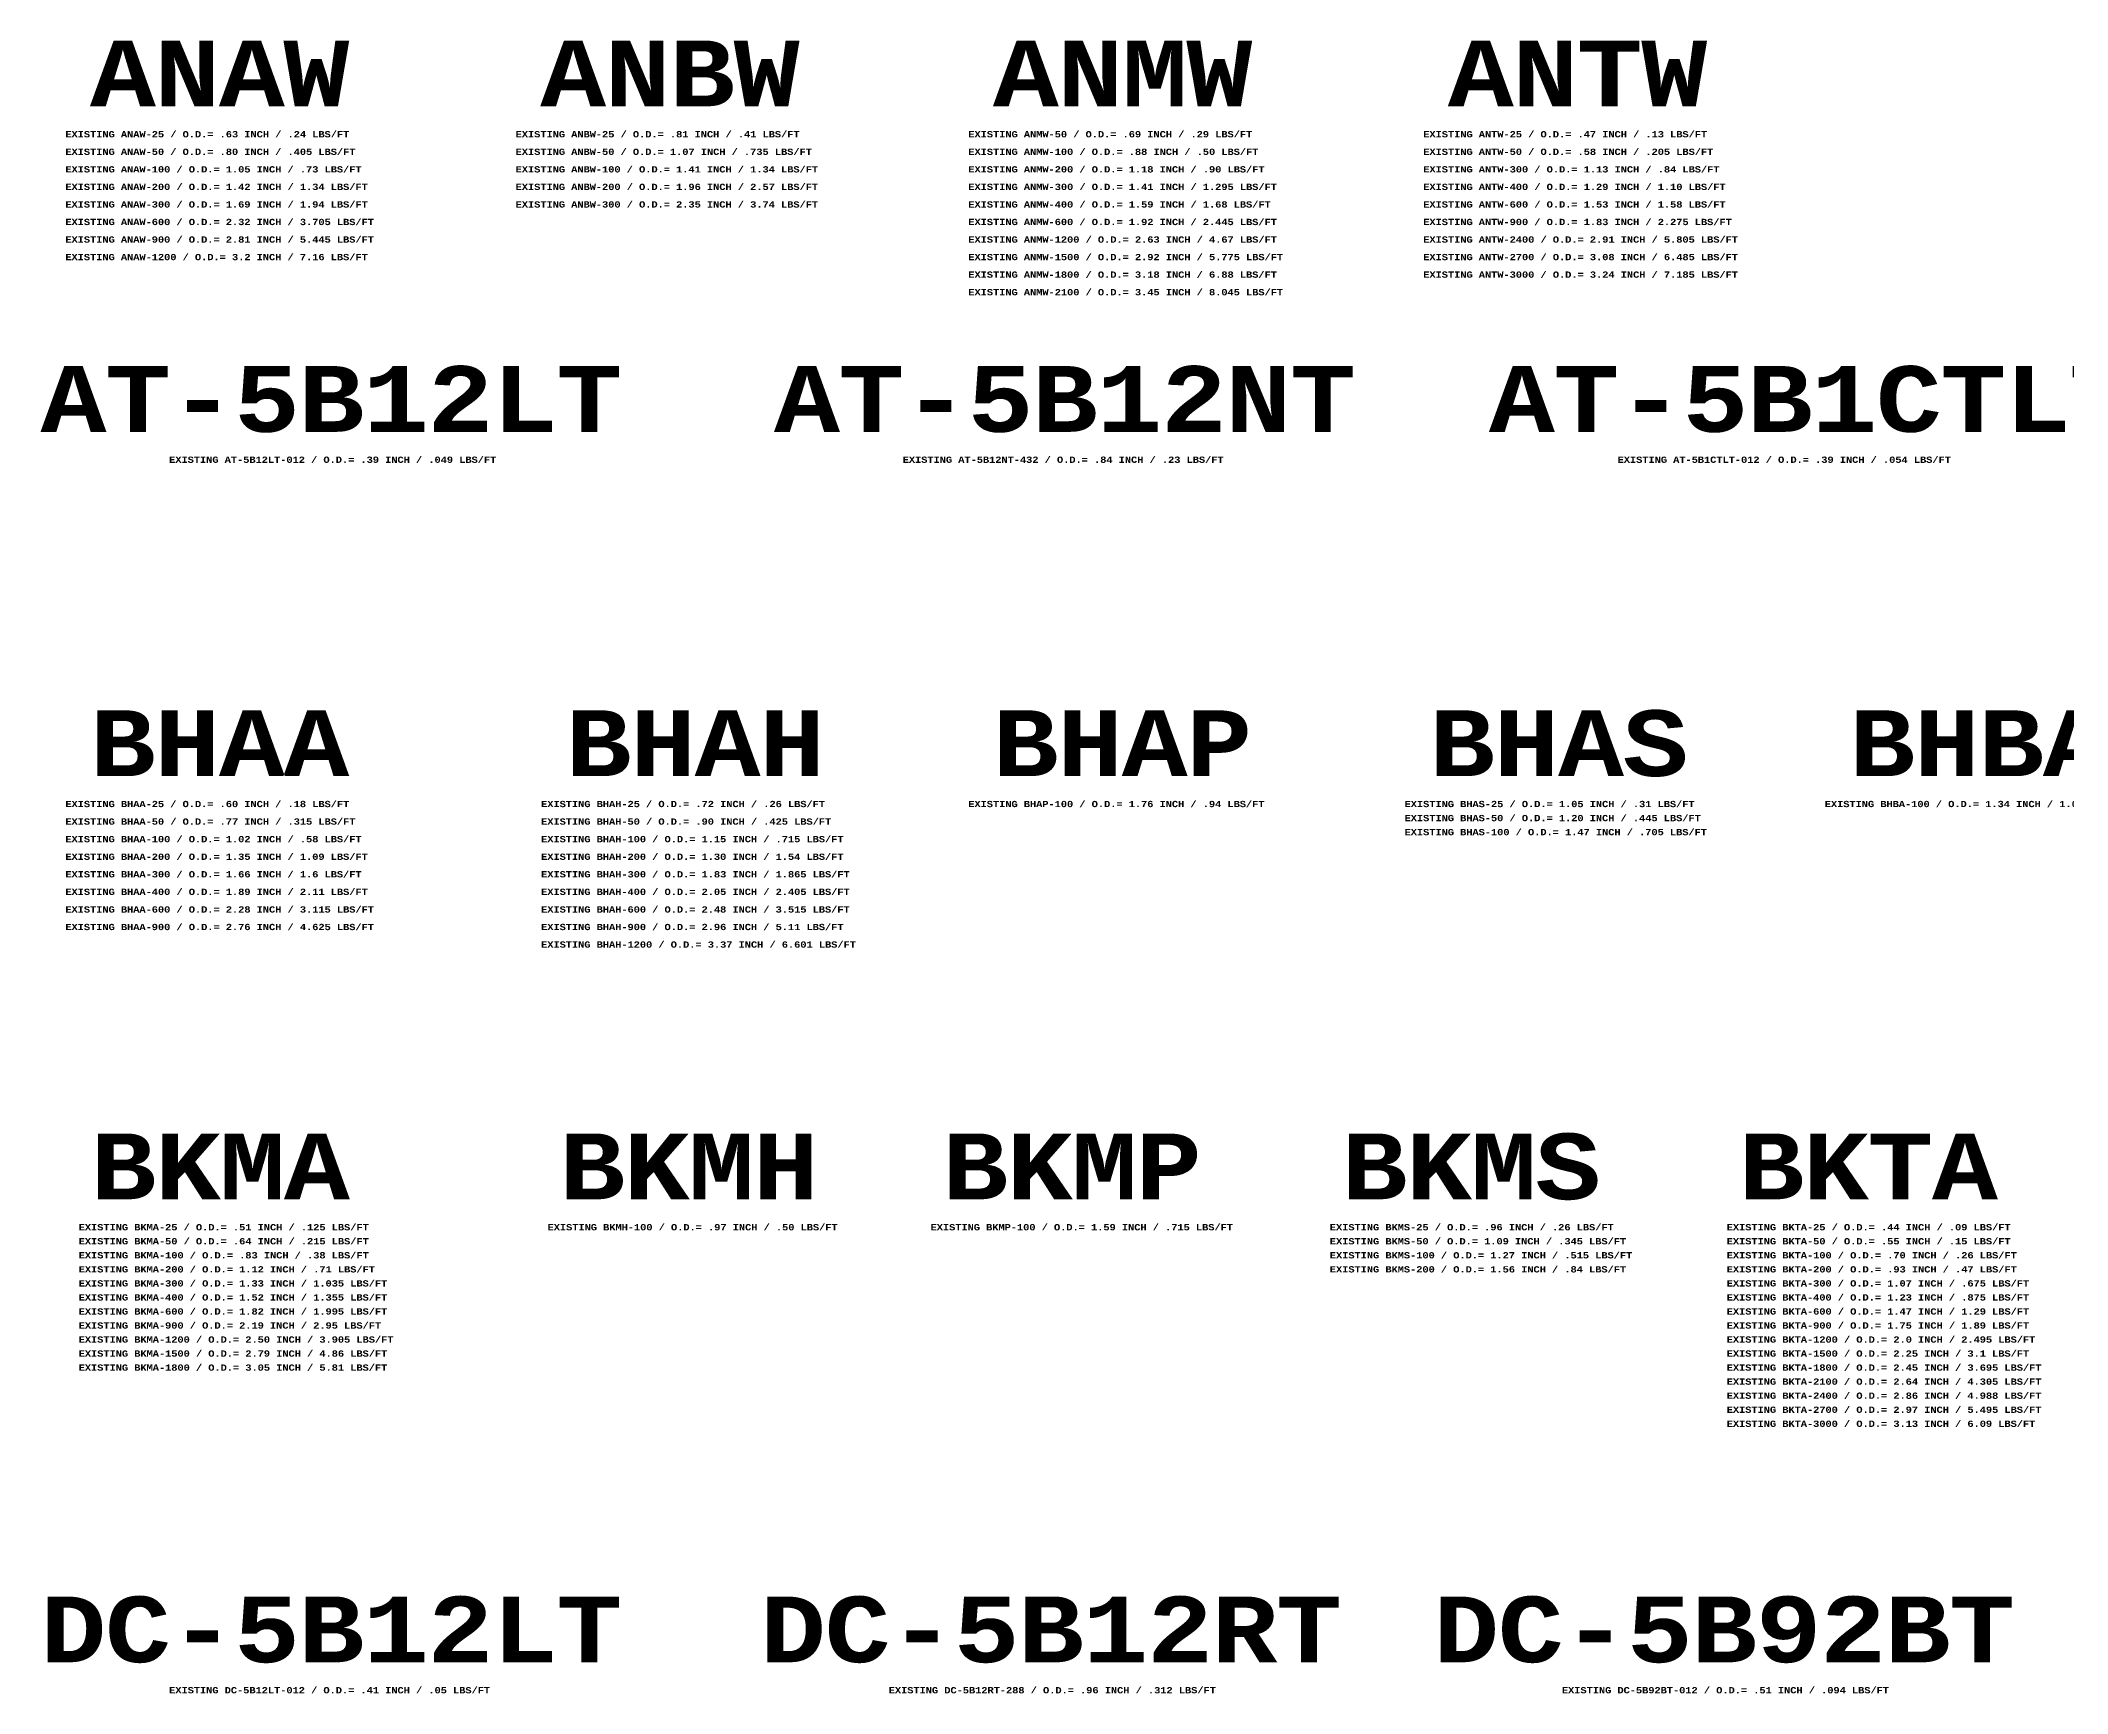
# Model space of a CAD drawing. Header units: feet. Extents: x -16154 to 3860, y -1534289809 to -1534279773.
# Drawn here: x -7186 to -4297, y -1534282128 to -1534279773 of the extents above; entities that cross this region are included whole.
import ezdxf

# ---------------------------------------------------------------- set-up
doc = ezdxf.new("R2010")
doc.units = ezdxf.units.FT
doc.header["$MEASUREMENT"] = 0
doc.layers.add('Level 6', color=7, linetype='Continuous', lineweight=0)
doc.styles.add('TelcoFixed', font='font000.shx', dxfattribs={"height": 9})

msp = doc.modelspace()

# ---------------------------------------------------------------- texts
at = {"layer": 'Level 6', "color": 150, "linetype": 'Continuous', "lineweight": 0, "attachment_point": 1, "line_spacing_factor": 0.9, "style": 'TelcoFixed', "bg_fill": 3, "box_fill_scale": 1, "bg_fill_color": 178, "bg_fill_transparency": 0}
for s, insert, char_height in [('\\fCourier New|b1|i0|c00|p54;\\T0.979;ANAW', (-7115.3, -1534279773.1), 93.67), ('\\fCourier New|b1|i0|c00|p54;\\T0.979;ANBW', (-6473.6, -1534279773.1), 93.67), ('\\fCourier New|b1|i0|c00|p54;\\T0.979;ANMW', (-5828.5, -1534279773.1), 93.67), ('\\fCourier New|b1|i0|c00|p54;\\T0.979;ANTW', (-5180.2, -1534279773.1), 93.67), ('\\fCourier New|b1|i0|c00|p54;\\T0.979;EXISTING ANAW-25 / O.D.= .63 INCH / .24 LBS/FT', (-7150.4, -1534279902.1), 8.964), ('\\fCourier New|b1|i0|c00|p54;\\T0.979;EXISTING ANBW-25 / O.D.= .81 INCH / .41 LBS/FT', (-6508.7, -1534279902.1), 8.964), ('\\fCourier New|b1|i0|c00|p54;\\T0.979;EXISTING ANMW-50 / O.D.= .69 INCH / .29 LBS/FT', (-5863.6, -1534279902.1), 8.964), ('\\fCourier New|b1|i0|c00|p54;\\T0.979;EXISTING ANTW-25 / O.D.= .47 INCH / .13 LBS/FT', (-5215.3, -1534279902.1), 8.964), ('\\fCourier New|b1|i0|c00|p54;\\T0.979;EXISTING ANAW-50 / O.D.= .80 INCH / .405 LBS/FT', (-7150.4, -1534279927.1), 8.964), ('\\fCourier New|b1|i0|c00|p54;\\T0.979;EXISTING ANAW-100 / O.D.= 1.05 INCH / .73 LBS/FT', (-7150.4, -1534279952.1), 8.964), ('\\fCourier New|b1|i0|c00|p54;\\T0.979;EXISTING ANBW-50 / O.D.= 1.07 INCH / .735 LBS/FT', (-6508.7, -1534279927.1), 8.964), ('\\fCourier New|b1|i0|c00|p54;\\T0.979;EXISTING ANBW-100 / O.D.= 1.41 INCH / 1.34 LBS/FT', (-6508.7, -1534279952.1), 8.964), ('\\fCourier New|b1|i0|c00|p54;\\T0.979;EXISTING ANMW-100 / O.D.= .88 INCH / .50 LBS/FT', (-5863.6, -1534279927.1), 8.964), ('\\fCourier New|b1|i0|c00|p54;\\T0.979;EXISTING ANMW-200 / O.D.= 1.18 INCH / .90 LBS/FT', (-5863.6, -1534279952.1), 8.964), ('\\fCourier New|b1|i0|c00|p54;\\T0.979;EXISTING ANTW-50 / O.D.= .58 INCH / .205 LBS/FT', (-5215.3, -1534279927.1), 8.964), ('\\fCourier New|b1|i0|c00|p54;\\T0.979;EXISTING ANTW-300 / O.D.= 1.13 INCH / .84 LBS/FT', (-5215.3, -1534279952.1), 8.964), ('\\fCourier New|b1|i0|c00|p54;\\T0.979;EXISTING ANAW-200 / O.D.= 1.42 INCH / 1.34 LBS/FT', (-7150.4, -1534279977.1), 8.964), ('\\fCourier New|b1|i0|c00|p54;\\T0.979;EXISTING ANBW-200 / O.D.= 1.96 INCH / 2.57 LBS/FT', (-6508.7, -1534279977.1), 8.964), ('\\fCourier New|b1|i0|c00|p54;\\T0.979;EXISTING ANMW-300 / O.D.= 1.41 INCH / 1.295 LBS/FT', (-5863.6, -1534279977.1), 8.964), ('\\fCourier New|b1|i0|c00|p54;\\T0.979;EXISTING ANTW-400 / O.D.= 1.29 INCH / 1.10 LBS/FT', (-5215.3, -1534279977.1), 8.964), ('\\fCourier New|b1|i0|c00|p54;\\T0.979;EXISTING ANAW-300 / O.D.= 1.69 INCH / 1.94 LBS/FT', (-7150.4, -1534280002.1), 8.964), ('\\fCourier New|b1|i0|c00|p54;\\T0.979;EXISTING ANBW-300 / O.D.= 2.35 INCH / 3.74 LBS/FT', (-6508.7, -1534280002.1), 8.964), ('\\fCourier New|b1|i0|c00|p54;\\T0.979;EXISTING ANMW-400 / O.D.= 1.59 INCH / 1.68 LBS/FT', (-5863.6, -1534280002.1), 8.964), ('\\fCourier New|b1|i0|c00|p54;\\T0.979;EXISTING ANTW-600 / O.D.= 1.53 INCH / 1.58 LBS/FT', (-5215.3, -1534280002.1), 8.964), ('\\fCourier New|b1|i0|c00|p54;\\T0.979;EXISTING ANAW-600 / O.D.= 2.32 INCH / 3.705 LBS/FT', (-7150.4, -1534280027.1), 8.964), ('\\fCourier New|b1|i0|c00|p54;\\T0.979;EXISTING ANMW-600 / O.D.= 1.92 INCH / 2.445 LBS/FT', (-5863.6, -1534280027.1), 8.964), ('\\fCourier New|b1|i0|c00|p54;\\T0.979;EXISTING ANTW-900 / O.D.= 1.83 INCH / 2.275 LBS/FT', (-5215.3, -1534280027.1), 8.964), ('\\fCourier New|b1|i0|c00|p54;\\T0.979;EXISTING ANAW-900 / O.D.= 2.81 INCH / 5.445 LBS/FT', (-7150.4, -1534280052.1), 8.964), ('\\fCourier New|b1|i0|c00|p54;\\T0.979;EXISTING ANMW-1200 / O.D.= 2.63 INCH / 4.67 LBS/FT', (-5863.6, -1534280052.1), 8.964), ('\\fCourier New|b1|i0|c00|p54;\\T0.979;EXISTING ANTW-2400 / O.D.= 2.91 INCH / 5.805 LBS/FT', (-5215.3, -1534280052.1), 8.964), ('\\fCourier New|b1|i0|c00|p54;\\T0.979;EXISTING ANAW-1200 / O.D.= 3.2 INCH / 7.16 LBS/FT', (-7150.4, -1534280077.1), 8.964), ('\\fCourier New|b1|i0|c00|p54;\\T0.979;EXISTING ANMW-1500 / O.D.= 2.92 INCH / 5.775 LBS/FT', (-5863.6, -1534280077.1), 8.964), ('\\fCourier New|b1|i0|c00|p54;\\T0.979;EXISTING ANTW-2700 / O.D.= 3.08 INCH / 6.485 LBS/FT', (-5215.3, -1534280077.1), 8.964), ('\\fCourier New|b1|i0|c00|p54;\\T0.979;EXISTING ANMW-1800 / O.D.= 3.18 INCH / 6.88 LBS/FT', (-5863.6, -1534280102.1), 8.964), ('\\fCourier New|b1|i0|c00|p54;\\T0.979;EXISTING ANMW-2100 / O.D.= 3.45 INCH / 8.045 LBS/FT', (-5863.6, -1534280127.1), 8.964), ('\\fCourier New|b1|i0|c00|p54;\\T0.979;EXISTING ANTW-3000 / O.D.= 3.24 INCH / 7.185 LBS/FT', (-5215.3, -1534280102.1), 8.964), ('\\fCourier New|b1|i0|c00|p54;\\T0.979;AT-5B12LT', (-7185.7, -1534280236.9), 93.67), ('\\fCourier New|b1|i0|c00|p54;\\T0.979;AT-5B12NT', (-6140.4, -1534280236.9), 93.67), ('\\fCourier New|b1|i0|c00|p54;\\T0.979;AT-5B1CTLT', (-5121.6, -1534280236.9), 93.67), ('\\fCourier New|b1|i0|c00|p54;\\T0.979;EXISTING AT-5B12LT-012 / O.D.= .39 INCH / .049 LBS/FT', (-7002.5, -1534280365.8), 8.964), ('\\fCourier New|b1|i0|c00|p54;\\T0.979;EXISTING AT-5B12NT-432 / O.D.= .84 INCH / .23 LBS/FT', (-5957.1, -1534280365.8), 8.964), ('\\fCourier New|b1|i0|c00|p54;\\T0.979;EXISTING AT-5B1CTLT-012 / O.D.= .39 INCH / .054 LBS/FT', (-4938.3, -1534280365.8), 8.964), ('\\fCourier New|b1|i0|c00|p54;\\T0.979;BHAA', (-7115.3, -1534280727.3), 93.67), ('\\fCourier New|b1|i0|c00|p54;\\T0.979;BHAH', (-6437.3, -1534280727.3), 93.67), ('\\fCourier New|b1|i0|c00|p54;\\T0.979;BHAP', (-5828.7, -1534280727.3), 93.67), ('\\fCourier New|b1|i0|c00|p54;\\T0.979;BHAS', (-5206.8, -1534280727.3), 93.67), ('\\fCourier New|b1|i0|c00|p54;\\T0.979;BHBA', (-4608, -1534280727.3), 93.67), ('\\fCourier New|b1|i0|c00|p54;\\T0.979;EXISTING BHAA-25 / O.D.= .60 INCH / .18 LBS/FT', (-7150.4, -1534280856.3), 8.964), ('\\fCourier New|b1|i0|c00|p54;\\T0.979;EXISTING BHAH-25 / O.D.= .72 INCH / .26 LBS/FT', (-6472.4, -1534280856.3), 8.964), ('\\fCourier New|b1|i0|c00|p54;\\T0.979;EXISTING BHAP-100 / O.D.= 1.76 INCH / .94 LBS/FT', (-5863.7, -1534280856.3), 8.964), ('\\fCourier New|b1|i0|c00|p54;\\T0.979;EXISTING BHAS-25 / O.D.= 1.05 INCH / .31 LBS/FT', (-5241.9, -1534280856.3), 8.964), ('\\fCourier New|b1|i0|c00|p54;\\T0.979;EXISTING BHBA-100 / O.D.= 1.34 INCH / 1.07 LBS/FT', (-4643.1, -1534280856.3), 8.964), ('\\fCourier New|b1|i0|c00|p54;\\T0.979;EXISTING BHAA-50 / O.D.= .77 INCH / .315 LBS/FT', (-7150.4, -1534280881.3), 8.964), ('{\\fCourier New|b1|i0|c0|p54;\\T0.979;EXISTING BHAA-100 / O.D.= 1.02 INCH / .58 LBS/FT}', (-7150.4, -1534280906.3), 8.964), ('\\fCourier New|b1|i0|c00|p54;\\T0.979;EXISTING BHAH-50 / O.D.= .90 INCH / .425 LBS/FT', (-6472.4, -1534280881.3), 8.964), ('\\fCourier New|b1|i0|c00|p54;\\T0.979;EXISTING BHAH-100 / O.D.= 1.15 INCH / .715 LBS/FT', (-6472.4, -1534280906.3), 8.964), ('{\\fCourier New|b1|i0|c0|p54;\\T0.979;EXISTING BHAS-100 / O.D.= 1.47 INCH / .705 LBS/FT}', (-5241.9, -1534280896.3), 8.964), ('\\fCourier New|b1|i0|c00|p54;\\T0.979;EXISTING BHAA-200 / O.D.= 1.35 INCH / 1.09 LBS/FT', (-7150.4, -1534280931.4), 8.964), ('\\fCourier New|b1|i0|c00|p54;\\T0.979;EXISTING BHAH-200 / O.D.= 1.30 INCH / 1.54 LBS/FT', (-6472.4, -1534280931.4), 8.964), ('\\fCourier New|b1|i0|c00|p54;\\T0.979;EXISTING BHAA-300 / O.D.= 1.66 INCH / 1.6 LBS/FT', (-7150.4, -1534280956.4), 8.964), ('\\fCourier New|b1|i0|c00|p54;\\T0.979;EXISTING BHAH-300 / O.D.= 1.83 INCH / 1.865 LBS/FT', (-6472.4, -1534280956.4), 8.964), ('\\fCourier New|b1|i0|c00|p54;\\T0.979;EXISTING BHAA-400 / O.D.= 1.89 INCH / 2.11 LBS/FT', (-7150.4, -1534280981.4), 8.964), ('\\fCourier New|b1|i0|c00|p54;\\T0.979;EXISTING BHAH-400 / O.D.= 2.05 INCH / 2.405 LBS/FT', (-6472.4, -1534280981.4), 8.964), ('\\fCourier New|b1|i0|c00|p54;\\T0.979;EXISTING BHAA-600 / O.D.= 2.28 INCH / 3.115 LBS/FT', (-7150.4, -1534281006.5), 8.964), ('\\fCourier New|b1|i0|c00|p54;\\T0.979;EXISTING BHAH-600 / O.D.= 2.48 INCH / 3.515 LBS/FT', (-6472.4, -1534281006.5), 8.964), ('\\fCourier New|b1|i0|c00|p54;\\T0.979;EXISTING BHAA-900 / O.D.= 2.76 INCH / 4.625 LBS/FT', (-7150.4, -1534281031.5), 8.964), ('\\fCourier New|b1|i0|c00|p54;\\T0.979;EXISTING BHAH-900 / O.D.= 2.96 INCH / 5.11 LBS/FT', (-6472.4, -1534281031.5), 8.964), ('\\fCourier New|b1|i0|c00|p54;\\T0.979;EXISTING BHAH-1200 / O.D.= 3.37 INCH / 6.601 LBS/FT', (-6472.4, -1534281056.5), 8.964), ('\\fCourier New|b1|i0|c00|p54;\\T0.979;BKMA', (-7114.5, -1534281330.2), 93.67), ('\\fCourier New|b1|i0|c00|p54;\\T0.979;BKMH', (-6446.3, -1534281330.2), 93.67), ('\\fCourier New|b1|i0|c00|p54;\\T0.979;BKMP', (-5900.5, -1534281330.2), 93.67), ('\\fCourier New|b1|i0|c00|p54;\\T0.979;BKMS', (-5331.5, -1534281330.2), 93.67), ('\\fCourier New|b1|i0|c00|p54;\\T0.979;BKTA', (-4765.9, -1534281330.2), 93.67), ('\\fCourier New|b1|i0|c00|p54;\\T0.979;EXISTING BKMA-25 / O.D.= .51 INCH / .125 LBS/FT', (-7131.4, -1534281459.2), 8.964), ('\\fCourier New|b1|i0|c00|p54;\\T0.979;EXISTING BKMH-100 / O.D.= .97 INCH / .50 LBS/FT', (-6463.2, -1534281459.2), 8.964), ('\\fCourier New|b1|i0|c00|p54;\\T0.979;EXISTING BKMP-100 / O.D.= 1.59 INCH / .715 LBS/FT', (-5917.4, -1534281459.2), 8.964), ('\\fCourier New|b1|i0|c00|p54;\\T0.979;EXISTING BKMS-25 / O.D.= .96 INCH / .26 LBS/FT', (-5348.4, -1534281459.2), 8.964), ('\\fCourier New|b1|i0|c00|p54;\\T0.979;EXISTING BKTA-25 / O.D.= .44 INCH / .09 LBS/FT', (-4782.8, -1534281459.2), 8.964), ('\\fCourier New|b1|i0|c00|p54;\\T0.979;EXISTING BKMA-100 / O.D.= .83 INCH / .38 LBS/FT', (-7131.4, -1534281499.2), 8.964), ('\\fCourier New|b1|i0|c00|p54;\\T0.979;EXISTING BKMS-100 / O.D.= 1.27 INCH / .515 LBS/FT', (-5348.4, -1534281499.2), 8.964), ('\\fCourier New|b1|i0|c00|p54;\\T0.979;EXISTING BKTA-100 / O.D.= .70 INCH / .26 LBS/FT', (-4782.8, -1534281499.2), 8.964), ('\\fCourier New|b1|i0|c00|p54;\\T0.979;EXISTING BKMA-1200 / O.D.= 2.50 INCH / 3.905 LBS/FT', (-7131.4, -1534281619.2), 8.964), ('\\fCourier New|b1|i0|c00|p54;\\T0.979;EXISTING BKTA-1200 / O.D.= 2.0 INCH / 2.495 LBS/FT', (-4782.8, -1534281619.2), 8.964), ('\\fCourier New|b1|i0|c00|p54;\\T0.979;DC-5B12LT', (-7185.7, -1534281989.8), 93.67), ('\\fCourier New|b1|i0|c00|p54;\\T0.979;DC-5B12RT', (-6160.2, -1534281989.8), 93.67), ('\\fCourier New|b1|i0|c00|p54;\\T0.979;DC-5B92BT', (-5200.9, -1534281989.8), 93.67), ('\\fCourier New|b1|i0|c00|p54;\\T0.979;EXISTING DC-5B12LT-012 / O.D.= .41 INCH / .05 LBS/FT', (-7002.5, -1534282118.8), 8.964), ('\\fCourier New|b1|i0|c00|p54;\\T0.979;EXISTING DC-5B12RT-288 / O.D.= .96 INCH / .312 LBS/FT', (-5977, -1534282118.8), 8.964), ('\\fCourier New|b1|i0|c00|p54;\\T0.979;EXISTING DC-5B92BT-012 / O.D.= .51 INCH / .094 LBS/FT', (-5017.7, -1534282118.8), 8.964)]:
    msp.add_mtext(s, dxfattribs=dict(at, insert=insert, char_height=char_height))

# ---------------------------------------------------------------- next in the draw order: texts
at = {"layer": 'Level 6', "color": 150, "linetype": 'Continuous', "lineweight": 0, "char_height": 8.964, "attachment_point": 1, "line_spacing_factor": 0.9, "style": 'TelcoFixed', "bg_fill": 3, "box_fill_scale": 1, "bg_fill_color": 178, "bg_fill_transparency": 0}
for s, insert in [('{\\fCourier New|b1|i0|c0|p54;\\T0.979;EXISTING BHAS-50 / O.D.= 1.20 INCH / .445 LBS/FT}', (-5241.9, -1534280876.3)), ('\\fCourier New|b1|i0|c00|p54;\\T0.979;EXISTING BKMA-50 / O.D.= .64 INCH / .215 LBS/FT', (-7131.4, -1534281479.2)), ('\\fCourier New|b1|i0|c00|p54;\\T0.979;EXISTING BKMS-50 / O.D.= 1.09 INCH / .345 LBS/FT', (-5348.4, -1534281479.2)), ('\\fCourier New|b1|i0|c00|p54;\\T0.979;EXISTING BKTA-50 / O.D.= .55 INCH / .15 LBS/FT', (-4782.8, -1534281479.2)), ('\\fCourier New|b1|i0|c00|p54;\\T0.979;EXISTING BKMA-200 / O.D.= 1.12 INCH / .71 LBS/FT', (-7131.4, -1534281519.2)), ('\\fCourier New|b1|i0|c00|p54;\\T0.979;EXISTING BKMS-200 / O.D.= 1.56 INCH / .84 LBS/FT', (-5348.4, -1534281519.2)), ('{\\fCourier New|b1|i0|c0|p54;\\T0.979;EXISTING BKTA-200 / O.D.= .93 INCH / .47 LBS/FT}', (-4782.8, -1534281519.2)), ('\\fCourier New|b1|i0|c00|p54;\\T0.979;EXISTING BKMA-1500 / O.D.= 2.79 INCH / 4.86 LBS/FT', (-7131.4, -1534281639.2)), ('\\fCourier New|b1|i0|c00|p54;\\T0.979;EXISTING BKTA-1500 / O.D.= 2.25 INCH / 3.1 LBS/FT', (-4782.8, -1534281639.2))]:
    msp.add_mtext(s, dxfattribs=dict(at, insert=insert))

# ---------------------------------------------------------------- next in the draw order: texts
for s, insert in [('\\fCourier New|b1|i0|c00|p54;\\T0.979;EXISTING BKMA-300 / O.D.= 1.33 INCH / 1.035 LBS/FT', (-7131.4, -1534281539.2)), ('\\fCourier New|b1|i0|c00|p54;\\T0.979;EXISTING BKTA-300 / O.D.= 1.07 INCH / .675 LBS/FT', (-4782.8, -1534281539.2)), ('\\fCourier New|b1|i0|c00|p54;\\T0.979;EXISTING BKMA-1800 / O.D.= 3.05 INCH / 5.81 LBS/FT', (-7131.4, -1534281659.2)), ('\\fCourier New|b1|i0|c00|p54;\\T0.979;EXISTING BKTA-1800 / O.D.= 2.45 INCH / 3.695 LBS/FT', (-4782.8, -1534281659.2))]:
    msp.add_mtext(s, dxfattribs=dict(at, insert=insert))

# ---------------------------------------------------------------- next in the draw order: texts
for s, insert in [('\\fCourier New|b1|i0|c00|p54;\\T0.979;EXISTING BKMA-400 / O.D.= 1.52 INCH / 1.355 LBS/FT', (-7131.4, -1534281559.2)), ('\\fCourier New|b1|i0|c00|p54;\\T0.979;EXISTING BKTA-400 / O.D.= 1.23 INCH / .875 LBS/FT', (-4782.8, -1534281559.2)), ('\\fCourier New|b1|i0|c00|p54;\\T0.979;EXISTING BKTA-2100 / O.D.= 2.64 INCH / 4.305 LBS/FT', (-4782.8, -1534281679.2))]:
    msp.add_mtext(s, dxfattribs=dict(at, insert=insert))

# ---------------------------------------------------------------- next in the draw order: texts
for s, insert in [('\\fCourier New|b1|i0|c00|p54;\\T0.979;EXISTING BKMA-600 / O.D.= 1.82 INCH / 1.995 LBS/FT', (-7131.4, -1534281579.2)), ('\\fCourier New|b1|i0|c00|p54;\\T0.979;EXISTING BKTA-600 / O.D.= 1.47 INCH / 1.29 LBS/FT', (-4782.8, -1534281579.2)), ('\\fCourier New|b1|i0|c00|p54;\\T0.979;EXISTING BKTA-2400 / O.D.= 2.86 INCH / 4.988 LBS/FT', (-4782.8, -1534281699.2))]:
    msp.add_mtext(s, dxfattribs=dict(at, insert=insert))

# ---------------------------------------------------------------- next in the draw order: texts
for s, insert in [('\\fCourier New|b1|i0|c00|p54;\\T0.979;EXISTING BKMA-900 / O.D.= 2.19 INCH / 2.95 LBS/FT', (-7131.4, -1534281599.2)), ('\\fCourier New|b1|i0|c00|p54;\\T0.979;EXISTING BKTA-900 / O.D.= 1.75 INCH / 1.89 LBS/FT', (-4782.8, -1534281599.2)), ('\\fCourier New|b1|i0|c00|p54;\\T0.979;EXISTING BKTA-2700 / O.D.= 2.97 INCH / 5.495 LBS/FT', (-4782.8, -1534281719.2))]:
    msp.add_mtext(s, dxfattribs=dict(at, insert=insert))

# ---------------------------------------------------------------- next in the draw order: texts
at = {"layer": 'Level 6', "color": 150, "linetype": 'Continuous', "lineweight": 0, "insert": (-4782.8, -1534281739.2), "char_height": 8.964, "attachment_point": 1, "line_spacing_factor": 0.9, "style": 'TelcoFixed', "bg_fill": 3, "box_fill_scale": 1, "bg_fill_color": 178, "bg_fill_transparency": 0}
msp.add_mtext('\\fCourier New|b1|i0|c00|p54;\\T0.979;EXISTING BKTA-3000 / O.D.= 3.13 INCH / 6.09 LBS/FT', dxfattribs=at)

doc.saveas('drawing.dxf')
